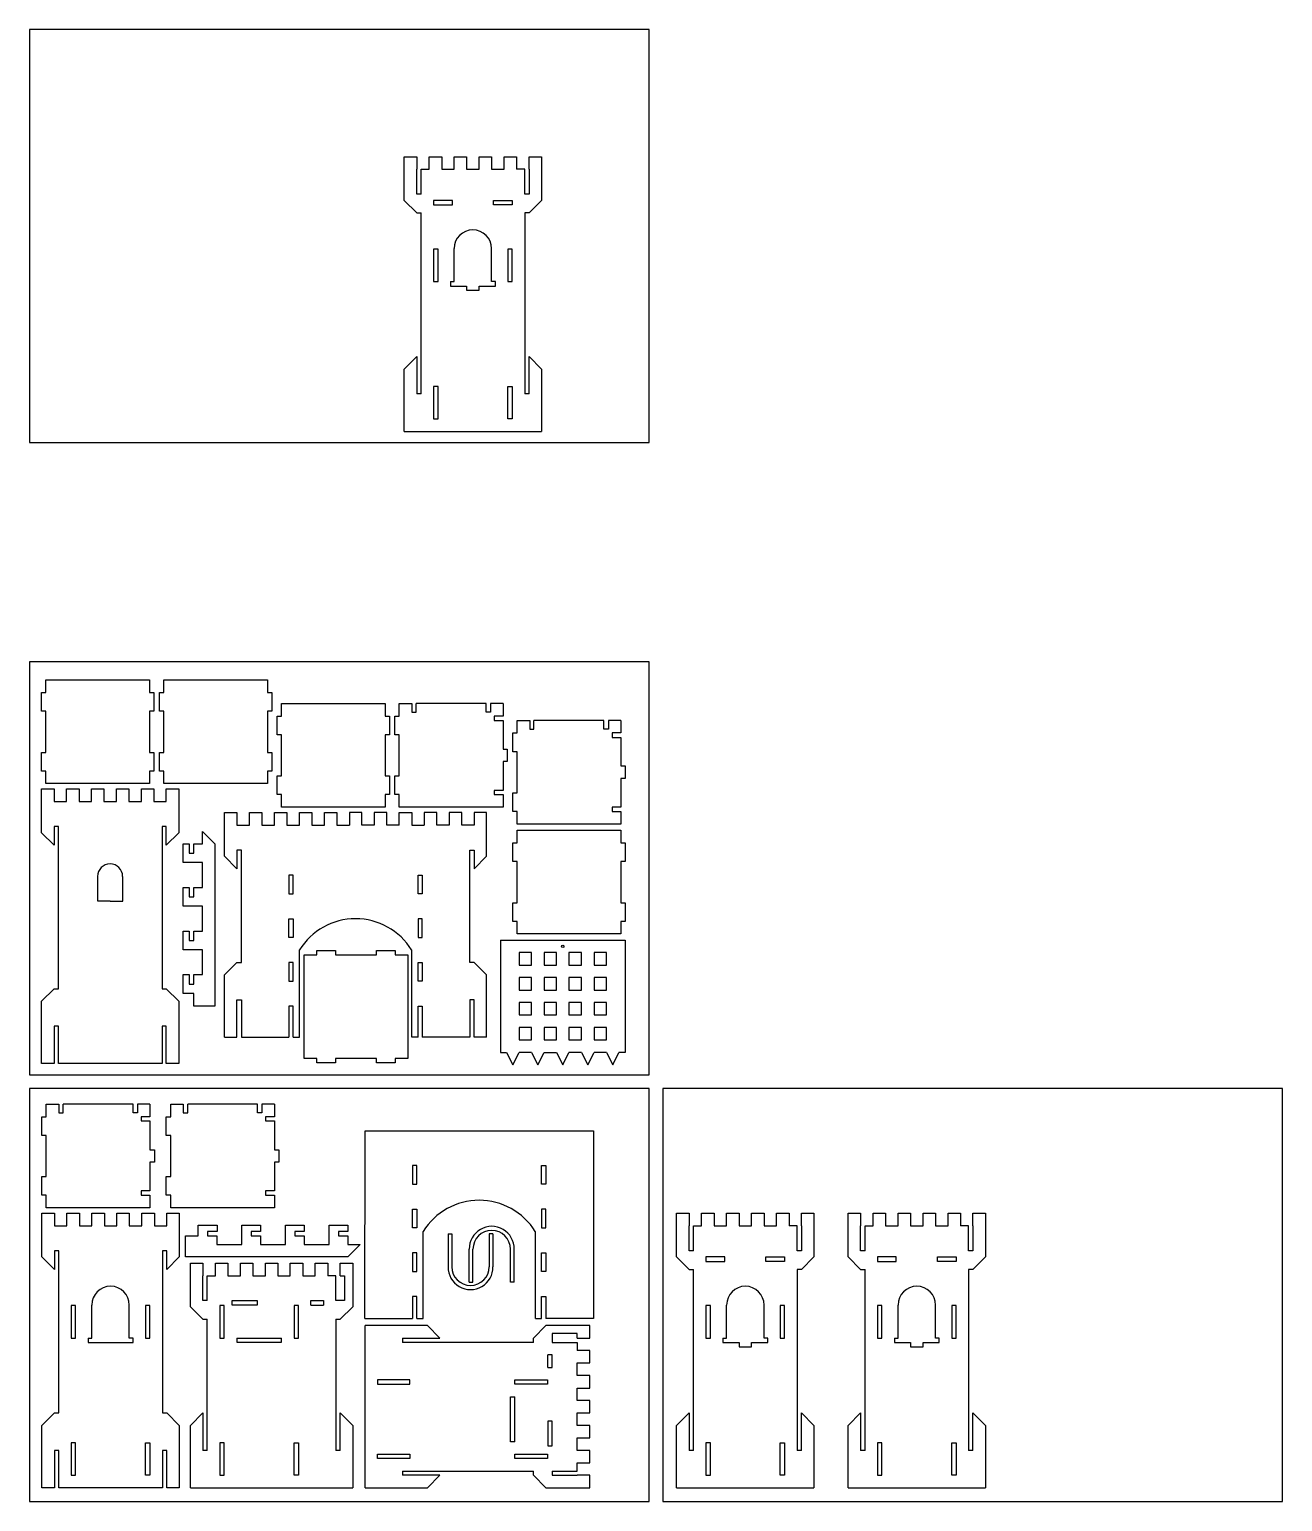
# Model space of a CAD drawing. Header units: millimetres. Extents: x 0 to 1840, y 0 to 1070.
# Drawn here: x 930 to 1840, y 0 to 1070 of the extents above; entities that cross this region are included whole.
import ezdxf

# ---------------------------------------------------------------- set-up
doc = ezdxf.new("R2010")
doc.units = ezdxf.units.MM
doc.layers.get('0').update_dxf_attribs({"color": 1})
doc.layers.add('Marco', color=5, linetype='Continuous')

msp = doc.modelspace()

# ---------------------------------------------------------------- linework, layer by layer
for p, q in [((1202.2, 945.2), (1202.2, 977)), ((1202.2, 977), (1211.3, 977)), ((1211.3, 977), (1211.3, 967.9)), ((1220.3, 967.9), (1220.3, 977)), ((1220.3, 977), (1229.4, 977)), ((1229.4, 977), (1229.4, 967.9)), ((1238.5, 967.9), (1238.5, 977)), ((1238.5, 977), (1247.5, 977)), ((1247.5, 977), (1247.5, 967.9)), ((1256.6, 967.9), (1256.6, 977)), ((1256.6, 977), (1265.6, 977)), ((1265.6, 977), (1265.6, 967.9)), ((1274.7, 967.9), (1274.7, 977)), ((1274.7, 977), (1283.8, 977)), ((1283.8, 977), (1283.8, 967.9)), ((1292.8, 967.9), (1292.8, 977)), ((1292.8, 977), (1301.9, 977)), ((1301.9, 977), (1301.9, 945.2)), ((1211.3, 949.8), (1211.3, 967.9)), ((1214.4, 949.8), (1214.4, 967.9)), ((1214.4, 967.9), (1220.3, 967.9)), ((1229.4, 967.9), (1238.5, 967.9)), ((1247.5, 967.9), (1256.6, 967.9)), ((1265.6, 967.9), (1274.7, 967.9)), ((1289.7, 967.9), (1283.8, 967.9)), ((1289.7, 949.8), (1289.7, 967.9)), ((1292.8, 967.9), (1292.8, 949.8)), ((1202.2, 945.2), (1211.3, 936.2)), ((1214.4, 949.8), (1211.3, 949.8)), ((1223.5, 945.2), (1223.5, 942.1)), ((1237.1, 945.2), (1223.5, 945.2)), ((1223.5, 942.1), (1237.1, 942.1)), ((1237.1, 942.1), (1237.1, 945.2)), ((1267, 942.1), (1267, 945.2)), ((1267, 945.2), (1280.6, 945.2)), ((1280.6, 942.1), (1267, 942.1)), ((1280.6, 945.2), (1280.6, 942.1)), ((1292.8, 949.8), (1289.7, 949.8)), ((1301.9, 945.2), (1292.8, 936.2)), ((1211.3, 936.2), (1214.4, 936.2)), ((1214.4, 804.7), (1214.4, 936.2)), ((1292.8, 936.2), (1289.7, 936.2)), ((1289.7, 936.2), (1289.7, 804.7)), ((1226.7, 909.9), (1223.5, 909.9)), ((1223.5, 909.9), (1223.5, 886.3)), ((1226.7, 886.3), (1226.7, 909.9)), ((1238.5, 886.3), (1238.5, 910.3)), ((1265.6, 886.3), (1265.6, 910.3)), ((1280.6, 909.9), (1277.4, 909.9)), ((1277.4, 909.9), (1277.4, 886.3)), ((1280.6, 886.3), (1280.6, 909.9)), ((1223.5, 886.3), (1226.7, 886.3)), ((1235.7, 886.3), (1235.7, 883.1)), ((1235.7, 886.3), (1238.5, 886.3)), ((1235.7, 883.1), (1247.5, 883.1)), ((1247.5, 883.1), (1247.5, 880)), ((1247.5, 880), (1256.6, 880)), ((1256.6, 883.1), (1268.4, 883.1)), ((1256.6, 880), (1256.6, 883.1)), ((1268.4, 886.3), (1265.6, 886.3)), ((1268.4, 883.1), (1268.4, 886.3)), ((1277.4, 886.3), (1280.6, 886.3)), ((1211.3, 831.9), (1202.2, 822.8)), ((1211.3, 831.9), (1211.3, 804.7)), ((1292.8, 804.7), (1292.8, 831.9)), ((1292.8, 831.9), (1301.9, 822.8)), ((1202.2, 777.5), (1202.2, 822.8)), ((1301.9, 822.8), (1301.9, 777.5)), ((1214.4, 804.7), (1211.3, 804.7)), ((1226.7, 810.2), (1223.5, 810.2)), ((1223.5, 810.2), (1223.5, 804.7)), ((1223.5, 804.7), (1223.5, 786.6)), ((1226.7, 786.6), (1226.7, 810.2)), ((1277.4, 786.6), (1277.4, 810.2)), ((1277.4, 810.2), (1280.6, 810.2)), ((1280.6, 810.2), (1280.6, 804.7)), ((1280.6, 804.7), (1280.6, 786.6)), ((1292.8, 804.7), (1289.7, 804.7)), ((1223.5, 786.6), (1226.7, 786.6)), ((1280.6, 786.6), (1277.4, 786.6)), ((1202.2, 777.5), (1301.9, 777.5)), ((942, 587.8), (942, 596.9)), ((942, 596.9), (1017.2, 596.9)), ((1017.2, 596.9), (1017.2, 587.8)), ((1027.5, 587.8), (1027.5, 596.9)), ((1027.5, 596.9), (1102.8, 596.9)), ((1102.8, 596.9), (1102.8, 587.8)), ((938.8, 574.2), (938.8, 587.8)), ((938.8, 587.8), (942, 587.8)), ((1017.2, 587.8), (1020.4, 587.8)), ((1020.4, 587.8), (1020.4, 574.2)), ((1024.4, 574.2), (1024.4, 587.8)), ((1024.4, 587.8), (1027.5, 587.8)), ((1102.8, 587.8), (1106, 587.8)), ((1106, 587.8), (1106, 574.2)), ((1113, 570.7), (1113, 579.7)), ((1113, 579.7), (1188.3, 579.7)), ((1188.3, 579.7), (1188.3, 570.7)), ((1198.6, 570.7), (1198.6, 579.7)), ((1198.6, 579.7), (1207.7, 579.7)), ((1207.7, 579.7), (1207.7, 573.4)), ((1210.8, 573.4), (1210.8, 579.7)), ((1261.6, 579.7), (1210.8, 579.7)), ((1261.6, 573.4), (1261.6, 579.7)), ((1273.9, 579.7), (1264.8, 579.7)), ((1264.8, 579.7), (1264.8, 573.4)), ((1273.9, 579.7), (1273.9, 570.7)), ((942, 574.2), (938.8, 574.2)), ((942, 544.3), (942, 574.2)), ((1020.4, 574.2), (1017.2, 574.2)), ((1017.2, 574.2), (1017.2, 544.3)), ((1027.5, 574.2), (1024.4, 574.2)), ((1027.5, 544.3), (1027.5, 574.2)), ((1106, 574.2), (1102.8, 574.2)), ((1102.8, 574.2), (1102.8, 544.3)), ((1109.8, 557.1), (1109.8, 570.7)), ((1109.8, 570.7), (1113, 570.7)), ((1188.3, 570.7), (1191.4, 570.7)), ((1191.4, 570.7), (1191.4, 557.1)), ((1195.4, 557.1), (1195.4, 570.7)), ((1195.4, 570.7), (1198.6, 570.7)), ((1207.7, 573.4), (1210.8, 573.4)), ((1264.8, 573.4), (1261.6, 573.4)), ((1273.9, 570.7), (1267.5, 570.7)), ((1267.5, 570.7), (1267.5, 567.5)), ((1267.5, 567.5), (1273.9, 567.5)), ((1273.9, 567.5), (1273.9, 546.7)), ((1284.2, 558.4), (1284.2, 567.5)), ((1284.2, 567.5), (1293.3, 567.5)), ((1293.3, 567.5), (1293.3, 561.1)), ((1296.4, 561.1), (1296.4, 567.5)), ((1347.2, 567.5), (1296.4, 567.5)), ((1347.2, 561.1), (1347.2, 567.5)), ((1359.4, 567.5), (1350.4, 567.5)), ((1350.4, 567.5), (1350.4, 561.1)), ((1359.4, 567.5), (1359.4, 558.4)), ((1113, 557.1), (1109.8, 557.1)), ((1113, 527.2), (1113, 557.1)), ((1191.4, 557.1), (1188.3, 557.1)), ((1188.3, 557.1), (1188.3, 527.2)), ((1198.6, 557.1), (1195.4, 557.1)), ((1198.6, 527.2), (1198.6, 557.1)), ((1281, 544.8), (1281, 558.4)), ((1281, 558.4), (1284.2, 558.4)), ((1293.3, 561.1), (1296.4, 561.1)), ((1350.4, 561.1), (1347.2, 561.1)), ((1359.4, 558.4), (1353.1, 558.4)), ((1353.1, 558.4), (1353.1, 555.2)), ((1273.9, 546.7), (1277, 546.7)), ((1277, 546.7), (1277, 537.6)), ((1353.1, 555.2), (1359.4, 555.2)), ((1359.4, 555.2), (1359.4, 534.4)), ((938.8, 530.7), (938.8, 544.3)), ((938.8, 544.3), (942, 544.3)), ((1017.2, 544.3), (1020.4, 544.3)), ((1020.4, 544.3), (1020.4, 530.7)), ((1024.4, 530.7), (1024.4, 544.3)), ((1024.4, 544.3), (1027.5, 544.3)), ((1102.8, 544.3), (1106, 544.3)), ((1106, 544.3), (1106, 530.7)), ((1277, 537.6), (1273.9, 537.6)), ((1273.9, 537.6), (1273.9, 516.7)), ((1284.2, 544.8), (1281, 544.8)), ((1284.2, 514.9), (1284.2, 544.8)), ((942, 530.7), (938.8, 530.7)), ((942, 521.7), (942, 530.7)), ((1020.4, 530.7), (1017.2, 530.7)), ((1017.2, 530.7), (1017.2, 521.7)), ((1027.5, 530.7), (1024.4, 530.7)), ((1027.5, 521.7), (1027.5, 530.7)), ((1106, 530.7), (1102.8, 530.7)), ((1102.8, 530.7), (1102.8, 521.7)), ((1109.8, 513.6), (1109.8, 527.2)), ((1109.8, 527.2), (1113, 527.2)), ((1188.3, 527.2), (1191.4, 527.2)), ((1191.4, 527.2), (1191.4, 513.6)), ((1195.4, 513.6), (1195.4, 527.2)), ((1195.4, 527.2), (1198.6, 527.2)), ((1359.4, 534.4), (1362.6, 534.4)), ((1362.6, 525.3), (1359.4, 525.3)), ((1359.4, 525.3), (1359.4, 504.5)), ((1362.6, 534.4), (1362.6, 525.3)), ((938.8, 485.9), (938.8, 517.7)), ((938.8, 517.7), (947.9, 517.7)), ((1017.2, 521.7), (942, 521.7)), ((947.9, 517.7), (947.9, 508.6)), ((956.9, 508.6), (956.9, 517.7)), ((956.9, 517.7), (966, 517.7)), ((966, 517.7), (966, 508.6)), ((975, 508.6), (975, 517.7)), ((975, 517.7), (984.1, 517.7)), ((984.1, 517.7), (984.1, 508.6)), ((993.2, 508.6), (993.2, 517.7)), ((993.2, 517.7), (1002.2, 517.7)), ((1002.2, 517.7), (1002.2, 508.6)), ((1011.3, 508.6), (1011.3, 517.7)), ((1011.3, 517.7), (1020.4, 517.7)), ((1020.4, 517.7), (1020.4, 508.6)), ((1102.8, 521.7), (1027.5, 521.7)), ((1029.4, 508.6), (1029.4, 517.7)), ((1029.4, 517.7), (1038.5, 517.7)), ((1038.5, 517.7), (1038.5, 485.9)), ((1113, 513.6), (1109.8, 513.6)), ((1113, 504.5), (1113, 513.6)), ((1191.4, 513.6), (1188.3, 513.6)), ((1188.3, 513.6), (1188.3, 504.5)), ((1198.6, 513.6), (1195.4, 513.6)), ((1198.6, 504.5), (1198.6, 513.6)), ((1273.9, 516.7), (1267.5, 516.7)), ((1267.5, 516.7), (1267.5, 513.6)), ((1267.5, 513.6), (1273.9, 513.6)), ((1273.9, 513.6), (1273.9, 504.5)), ((1281, 501.3), (1281, 514.9)), ((1281, 514.9), (1284.2, 514.9)), ((947.9, 508.6), (956.9, 508.6)), ((966, 508.6), (975, 508.6)), ((984.1, 508.6), (993.2, 508.6)), ((1002.2, 508.6), (1011.3, 508.6)), ((1020.4, 508.6), (1029.4, 508.6)), ((1188.3, 504.5), (1113, 504.5)), ((1273.9, 504.5), (1198.6, 504.5)), ((1359.4, 504.5), (1353.1, 504.5)), ((1353.1, 504.5), (1353.1, 501.3)), ((1071.6, 468.8), (1071.6, 500.5)), ((1071.6, 500.5), (1080.7, 500.5)), ((1080.7, 500.5), (1080.7, 491.4)), ((1089.8, 491.4), (1089.8, 500.5)), ((1089.8, 500.5), (1098.8, 500.5)), ((1098.8, 500.5), (1098.8, 491.4)), ((1107.9, 491.4), (1107.9, 500.5)), ((1107.9, 500.5), (1117, 500.5)), ((1117, 500.5), (1117, 491.4)), ((1126, 491.4), (1126, 500.5)), ((1126, 500.5), (1135.1, 500.5)), ((1135.1, 500.5), (1135.1, 491.4)), ((1144.2, 491.4), (1144.2, 500.5)), ((1144.2, 500.5), (1153.2, 500.5)), ((1153.2, 500.5), (1153.2, 491.4)), ((1171.4, 500.5), (1162.3, 500.5)), ((1162.3, 500.5), (1162.3, 491.4)), ((1171.4, 491.4), (1171.4, 500.5)), ((1189.5, 500.5), (1180.4, 500.5)), ((1180.4, 500.5), (1180.4, 491.4)), ((1189.5, 491.4), (1189.5, 500.5)), ((1198.6, 491.4), (1198.6, 500.5)), ((1198.6, 500.5), (1207.6, 500.5)), ((1207.6, 500.5), (1207.6, 491.4)), ((1225.8, 500.5), (1216.7, 500.5)), ((1216.7, 500.5), (1216.7, 491.4)), ((1225.8, 491.4), (1225.8, 500.5)), ((1243.9, 500.5), (1234.8, 500.5)), ((1234.8, 500.5), (1234.8, 491.4)), ((1243.9, 491.4), (1243.9, 500.5)), ((1262, 500.5), (1253, 500.5)), ((1253, 500.5), (1253, 491.4)), ((1262, 468.8), (1262, 500.5)), ((1284.2, 501.3), (1281, 501.3)), ((1284.2, 492.2), (1284.2, 501.3)), ((1359.4, 492.2), (1284.2, 492.2)), ((1353.1, 501.3), (1359.4, 501.3)), ((1359.4, 501.3), (1359.4, 492.2)), ((938.8, 485.9), (947.9, 476.9)), ((951, 490.5), (947.9, 490.5)), ((947.9, 490.5), (947.9, 476.9)), ((951, 372.6), (951, 490.5)), ((1029.4, 490.5), (1026.3, 490.5)), ((1026.3, 490.5), (1026.3, 372.6)), ((1029.4, 476.9), (1029.4, 490.5)), ((1038.5, 485.9), (1029.4, 476.9)), ((1055.7, 477.8), (1055.7, 486.8)), ((1064.7, 477.8), (1055.7, 486.8)), ((1080.7, 491.4), (1089.8, 491.4)), ((1098.8, 491.4), (1107.9, 491.4)), ((1117, 491.4), (1126, 491.4)), ((1135.1, 491.4), (1144.2, 491.4)), ((1153.2, 491.4), (1162.3, 491.4)), ((1180.4, 491.4), (1171.4, 491.4)), ((1198.6, 491.4), (1189.5, 491.4)), ((1207.6, 491.4), (1216.7, 491.4)), ((1234.8, 491.4), (1225.8, 491.4)), ((1253, 491.4), (1243.9, 491.4)), ((1284.2, 478.6), (1284.2, 487.7)), ((1284.2, 487.7), (1359.4, 487.7)), ((1359.4, 487.7), (1359.4, 478.6)), ((1041.6, 464.2), (1041.6, 477.8)), ((1041.6, 477.8), (1046.1, 477.8)), ((1046.1, 477.8), (1046.1, 471)), ((1046.1, 471), (1049.3, 471)), ((1049.3, 471), (1049.3, 477.8)), ((1049.3, 477.8), (1055.7, 477.8)), ((1064.7, 477.8), (1064.7, 360)), ((1083.9, 473.3), (1080.7, 473.3)), ((1080.7, 473.3), (1080.7, 459.7)), ((1083.9, 391.7), (1083.9, 473.3)), ((1249.8, 391.7), (1249.8, 473.3)), ((1249.8, 473.3), (1253, 473.3)), ((1253, 473.3), (1253, 459.7)), ((1281, 465), (1281, 478.6)), ((1281, 478.6), (1284.2, 478.6)), ((1359.4, 478.6), (1362.6, 478.6)), ((1362.6, 478.6), (1362.6, 465)), ((1055.7, 464.2), (1041.6, 464.2)), ((1055.7, 446.1), (1055.7, 464.2)), ((1080.7, 459.7), (1071.6, 468.8)), ((1253, 459.7), (1262, 468.8)), ((1284.2, 465), (1281, 465)), ((1284.2, 435.1), (1284.2, 465)), ((1362.6, 465), (1359.4, 465)), ((1359.4, 465), (1359.4, 435.1)), ((979.6, 436.1), (979.6, 454.2)), ((997.7, 436.1), (997.7, 454.2)), ((1121.5, 455.2), (1118.3, 455.2)), ((1118.3, 455.2), (1118.3, 441.6)), ((1121.5, 441.6), (1121.5, 455.2)), ((1212.2, 441.6), (1212.2, 455.2)), ((1212.2, 455.2), (1215.3, 455.2)), ((1215.3, 455.2), (1215.3, 441.6)), ((1041.6, 432.6), (1041.6, 446.2)), ((1041.6, 446.2), (1046.1, 446.2)), ((1046.1, 446.2), (1046.1, 439.4)), ((1046.1, 439.4), (1049.3, 439.4)), ((1049.3, 439.4), (1049.3, 446.1)), ((1049.3, 446.1), (1055.7, 446.1)), ((1118.3, 441.6), (1121.5, 441.6)), ((1215.3, 441.6), (1212.2, 441.6)), ((988.6, 436.1), (979.6, 436.1)), ((988.6, 436.1), (997.7, 436.1)), ((1055.7, 432.6), (1041.6, 432.6)), ((1055.7, 414.4), (1055.7, 432.6)), ((1281, 421.5), (1281, 435.1)), ((1281, 435.1), (1284.2, 435.1)), ((1359.4, 435.1), (1362.6, 435.1)), ((1362.6, 435.1), (1362.6, 421.5)), ((1118.3, 409.8), (1118.3, 423.4)), ((1118.3, 423.4), (1121.5, 423.4)), ((1121.5, 423.4), (1121.5, 409.8)), ((1215.3, 423.4), (1212.2, 423.4)), ((1212.2, 423.4), (1212.2, 409.8)), ((1215.3, 409.8), (1215.3, 423.4)), ((1284.2, 421.5), (1281, 421.5)), ((1284.2, 412.4), (1284.2, 421.5)), ((1362.6, 421.5), (1359.4, 421.5)), ((1359.4, 421.5), (1359.4, 412.4)), ((1041.6, 400.9), (1041.6, 414.5)), ((1041.6, 414.5), (1046.1, 414.5)), ((1046.1, 414.5), (1046.1, 407.7)), ((1046.1, 407.7), (1049.3, 407.7)), ((1049.3, 407.7), (1049.3, 414.4)), ((1049.3, 414.4), (1055.7, 414.4)), ((1121.5, 409.8), (1118.3, 409.8)), ((1212.2, 409.8), (1215.3, 409.8)), ((1272, 407.9), (1362.6, 407.9)), ((1272, 407.9), (1272, 326.3)), ((1359.4, 412.4), (1284.2, 412.4)), ((1362.6, 407.9), (1362.6, 326.3)), ((1055.7, 400.9), (1041.6, 400.9)), ((1055.7, 382.8), (1055.7, 400.9)), ((1126, 337.3), (1126, 400.8)), ((1129.5, 321.9), (1129.5, 397.2)), ((1129.5, 397.2), (1138.6, 397.2)), ((1138.6, 397.2), (1138.6, 400.3)), ((1138.6, 400.3), (1152.2, 400.3)), ((1152.2, 400.3), (1152.2, 397.2)), ((1152.2, 397.2), (1182.1, 397.2)), ((1182.1, 397.2), (1182.1, 400.3)), ((1182.1, 400.3), (1195.7, 400.3)), ((1195.7, 400.3), (1195.7, 397.2)), ((1195.7, 397.2), (1204.8, 397.2)), ((1204.8, 397.2), (1204.8, 321.9)), ((1207.6, 337.3), (1207.6, 400.8)), ((1294.6, 398.8), (1285.6, 398.8)), ((1285.6, 398.8), (1285.6, 389.8)), ((1294.6, 389.8), (1294.6, 398.8)), ((1312.8, 398.8), (1303.7, 398.8)), ((1303.7, 398.8), (1303.7, 389.8)), ((1312.8, 389.8), (1312.8, 398.8)), ((1330.9, 398.8), (1321.8, 398.8)), ((1321.8, 398.8), (1321.8, 389.8)), ((1330.9, 389.8), (1330.9, 398.8)), ((1349, 398.8), (1340, 398.8)), ((1340, 398.8), (1340, 389.8)), ((1349, 389.8), (1349, 398.8)), ((1071.6, 382.6), (1080.7, 391.7)), ((1080.7, 391.7), (1083.9, 391.7)), ((1121.5, 391.7), (1118.3, 391.7)), ((1118.3, 391.7), (1118.3, 378.1)), ((1121.5, 378.1), (1121.5, 391.7)), ((1212.2, 378.1), (1212.2, 391.7)), ((1212.2, 391.7), (1215.3, 391.7)), ((1215.3, 391.7), (1215.3, 378.1)), ((1253, 391.7), (1249.8, 391.7)), ((1262, 382.6), (1253, 391.7)), ((1285.6, 389.8), (1294.6, 389.8)), ((1303.7, 389.8), (1312.8, 389.8)), ((1321.8, 389.8), (1330.9, 389.8)), ((1340, 389.8), (1349, 389.8)), ((1041.6, 369.2), (1041.6, 382.8)), ((1041.6, 382.8), (1046.1, 382.8)), ((1046.1, 382.8), (1046.1, 376)), ((1046.1, 376), (1049.3, 376)), ((1049.3, 376), (1049.3, 382.8)), ((1049.3, 382.8), (1055.7, 382.8)), ((1071.6, 337.3), (1071.6, 382.6)), ((1118.3, 378.1), (1121.5, 378.1)), ((1215.3, 378.1), (1212.2, 378.1)), ((1262, 337.3), (1262, 382.6)), ((1294.6, 380.7), (1285.6, 380.7)), ((1285.6, 380.7), (1285.6, 371.6)), ((1294.6, 371.6), (1294.6, 380.7)), ((1312.8, 380.7), (1303.7, 380.7)), ((1303.7, 380.7), (1303.7, 371.6)), ((1312.8, 371.6), (1312.8, 380.7)), ((1330.9, 380.7), (1321.8, 380.7)), ((1321.8, 380.7), (1321.8, 371.6)), ((1330.9, 371.6), (1330.9, 380.7)), ((1349, 380.7), (1340, 380.7)), ((1340, 380.7), (1340, 371.6)), ((1349, 371.6), (1349, 380.7)), ((947.9, 372.6), (938.8, 363.5)), ((947.9, 372.6), (951, 372.6)), ((1026.3, 372.6), (1029.4, 372.6)), ((1029.4, 372.6), (1038.5, 363.5)), ((1049.3, 369.2), (1041.6, 369.2)), ((1049.3, 360), (1049.3, 369.2)), ((1080.7, 337.3), (1080.7, 364.5)), ((1080.7, 364.5), (1083.9, 364.5)), ((1083.9, 364.5), (1083.9, 337.3)), ((1253, 364.5), (1249.8, 364.5)), ((1249.8, 364.5), (1249.8, 337.3)), ((1253, 337.3), (1253, 364.5)), ((1285.6, 371.6), (1294.6, 371.6)), ((1303.7, 371.6), (1312.8, 371.6)), ((1321.8, 371.6), (1330.9, 371.6)), ((1340, 371.6), (1349, 371.6)), ((938.8, 318.2), (938.8, 363.5)), ((1038.5, 363.5), (1038.5, 318.2)), ((1064.7, 360), (1049.3, 360)), ((1121.5, 360), (1118.3, 360)), ((1118.3, 360), (1118.3, 337.3)), ((1121.5, 337.3), (1121.5, 360)), ((1212.2, 337.3), (1212.2, 360)), ((1212.2, 360), (1215.3, 360)), ((1215.3, 360), (1215.3, 337.3)), ((1294.6, 362.6), (1285.6, 362.6)), ((1285.6, 362.6), (1285.6, 353.5)), ((1285.6, 353.5), (1294.6, 353.5)), ((1294.6, 353.5), (1294.6, 362.6)), ((1312.8, 362.6), (1303.7, 362.6)), ((1303.7, 362.6), (1303.7, 353.5)), ((1303.7, 353.5), (1312.8, 353.5)), ((1312.8, 353.5), (1312.8, 362.6)), ((1330.9, 362.6), (1321.8, 362.6)), ((1321.8, 362.6), (1321.8, 353.5)), ((1321.8, 353.5), (1330.9, 353.5)), ((1330.9, 353.5), (1330.9, 362.6)), ((1349, 362.6), (1340, 362.6)), ((1340, 362.6), (1340, 353.5)), ((1340, 353.5), (1349, 353.5)), ((1349, 353.5), (1349, 362.6)), ((951, 345.4), (947.9, 345.4)), ((947.9, 345.4), (947.9, 318.2)), ((951, 318.2), (951, 345.4)), ((1029.4, 345.4), (1026.3, 345.4)), ((1026.3, 345.4), (1026.3, 318.2)), ((1029.4, 318.2), (1029.4, 345.4)), ((1294.6, 344.4), (1285.6, 344.4)), ((1285.6, 344.4), (1285.6, 335.4)), ((1294.6, 335.4), (1294.6, 344.4)), ((1312.8, 344.4), (1303.7, 344.4)), ((1303.7, 344.4), (1303.7, 335.4)), ((1312.8, 335.4), (1312.8, 344.4)), ((1330.9, 344.4), (1321.8, 344.4)), ((1321.8, 344.4), (1321.8, 335.4)), ((1330.9, 335.4), (1330.9, 344.4)), ((1349, 344.4), (1340, 344.4)), ((1340, 344.4), (1340, 335.4)), ((1349, 335.4), (1349, 344.4)), ((1071.6, 337.3), (1080.7, 337.3)), ((1083.9, 337.3), (1118.3, 337.3)), ((1121.5, 337.3), (1126, 337.3)), ((1212.2, 337.3), (1207.6, 337.3)), ((1249.8, 337.3), (1215.3, 337.3)), ((1262, 337.3), (1253, 337.3)), ((1285.6, 335.4), (1294.6, 335.4)), ((1303.7, 335.4), (1312.8, 335.4)), ((1321.8, 335.4), (1330.9, 335.4)), ((1340, 335.4), (1349, 335.4)), ((1138.6, 321.9), (1129.5, 321.9)), ((1138.6, 318.7), (1138.6, 321.9)), ((1182.1, 321.9), (1152.2, 321.9)), ((1152.2, 321.9), (1152.2, 318.7)), ((1182.1, 318.7), (1182.1, 321.9)), ((1204.8, 321.9), (1195.7, 321.9)), ((1195.7, 321.9), (1195.7, 318.7)), ((1272, 326.3), (1276.5, 326.3)), ((1276.5, 326.3), (1281, 317.3)), ((1281, 317.3), (1285.6, 326.3)), ((1294.6, 326.3), (1285.6, 326.3)), ((1294.6, 326.3), (1299.2, 317.3)), ((1299.2, 317.3), (1303.7, 326.3)), ((1303.7, 326.3), (1312.8, 326.3)), ((1312.8, 326.3), (1317.3, 317.3)), ((1317.3, 317.3), (1321.8, 326.3)), ((1330.9, 326.3), (1321.8, 326.3)), ((1330.9, 326.3), (1335.4, 317.3)), ((1335.4, 317.3), (1340, 326.3)), ((1349, 326.3), (1340, 326.3)), ((1349, 326.3), (1353.6, 317.3)), ((1353.6, 317.3), (1358.1, 326.3)), ((1362.6, 326.3), (1358.1, 326.3)), ((947.9, 318.2), (938.8, 318.2)), ((1026.3, 318.2), (951, 318.2)), ((1038.5, 318.2), (1029.4, 318.2)), ((1152.2, 318.7), (1138.6, 318.7)), ((1195.7, 318.7), (1182.1, 318.7)), ((939.1, 266), (939.1, 279.6)), ((939.1, 279.6), (942.2, 279.6)), ((942.2, 279.6), (942.2, 288.7)), ((942.2, 288.7), (951.3, 288.7)), ((951.3, 288.7), (951.3, 282.3)), ((951.3, 282.3), (954.5, 282.3)), ((954.5, 282.3), (954.5, 288.7)), ((1005.3, 288.7), (954.5, 288.7)), ((1005.3, 282.3), (1005.3, 288.7)), ((1008.4, 282.3), (1005.3, 282.3)), ((1017.5, 288.7), (1008.4, 288.7)), ((1008.4, 288.7), (1008.4, 282.3)), ((1017.5, 279.6), (1011.1, 279.6)), ((1011.1, 279.6), (1011.1, 276.5)), ((1017.5, 288.7), (1017.5, 279.6)), ((1029.4, 266), (1029.4, 279.6)), ((1029.4, 279.6), (1032.6, 279.6)), ((1032.6, 279.6), (1032.6, 288.7)), ((1032.6, 288.7), (1041.7, 288.7)), ((1041.7, 288.7), (1041.7, 282.3)), ((1041.7, 282.3), (1044.9, 282.3)), ((1044.9, 282.3), (1044.9, 288.7)), ((1095.6, 288.7), (1044.9, 288.7)), ((1095.6, 282.3), (1095.6, 288.7)), ((1098.8, 282.3), (1095.6, 282.3)), ((1107.9, 288.7), (1098.8, 288.7)), ((1098.8, 288.7), (1098.8, 282.3)), ((1107.9, 279.6), (1101.5, 279.6)), ((1101.5, 279.6), (1101.5, 276.5)), ((1107.9, 288.7), (1107.9, 279.6)), ((1011.1, 276.5), (1017.5, 276.5)), ((1017.5, 276.5), (1017.5, 255.6)), ((1101.5, 276.5), (1107.9, 276.5)), ((1107.9, 276.5), (1107.9, 255.6)), ((1173.6, 132.9), (1173.7, 269.4)), ((1173.7, 269.4), (1339.5, 269.4)), ((1339.5, 269.4), (1339.5, 132.9)), ((942.2, 266), (939.1, 266)), ((942.2, 236.1), (942.2, 266)), ((1032.6, 266), (1029.4, 266)), ((1032.6, 236.1), (1032.6, 266)), ((1017.5, 255.6), (1020.7, 255.6)), ((1020.7, 246.5), (1017.5, 246.5)), ((1017.5, 246.5), (1017.5, 225.7)), ((1020.7, 255.6), (1020.7, 246.5)), ((1107.9, 255.6), (1111, 255.6)), ((1111, 246.5), (1107.9, 246.5)), ((1107.9, 246.5), (1107.9, 225.7)), ((1111, 255.6), (1111, 246.5)), ((939.1, 222.5), (939.1, 236.1)), ((939.1, 236.1), (942.2, 236.1)), ((1029.4, 222.5), (1029.4, 236.1)), ((1029.4, 236.1), (1032.6, 236.1)), ((1211.3, 244.2), (1208.1, 244.2)), ((1208.1, 244.2), (1208.1, 230.6)), ((1211.3, 230.6), (1211.3, 244.2)), ((1301.9, 230.6), (1301.9, 244.2)), ((1301.9, 244.2), (1305.1, 244.2)), ((1305.1, 244.2), (1305.1, 230.6)), ((1017.5, 225.7), (1011.1, 225.7)), ((1011.1, 225.7), (1011.1, 222.5)), ((1107.9, 225.7), (1101.5, 225.7)), ((1101.5, 225.7), (1101.5, 222.5)), ((1208.1, 230.6), (1211.3, 230.6)), ((1305.1, 230.6), (1301.9, 230.6)), ((942.2, 222.5), (939.1, 222.5)), ((942.2, 213.4), (942.2, 222.5)), ((1011.1, 222.5), (1017.5, 222.5)), ((1017.5, 222.5), (1017.5, 213.4)), ((1032.6, 222.5), (1029.4, 222.5)), ((1032.6, 213.4), (1032.6, 222.5)), ((1101.5, 222.5), (1107.9, 222.5)), ((1107.9, 222.5), (1107.9, 213.4)), ((939.1, 177.7), (939.1, 209.4)), ((939.1, 209.4), (948.1, 209.4)), ((1017.5, 213.4), (942.2, 213.4)), ((948.1, 209.4), (948.1, 200.4)), ((957.2, 200.4), (957.2, 209.4)), ((957.2, 209.4), (966.3, 209.4)), ((966.3, 209.4), (966.3, 200.4)), ((975.3, 200.4), (975.3, 209.4)), ((975.3, 209.4), (984.4, 209.4)), ((984.4, 209.4), (984.4, 200.4)), ((993.5, 200.4), (993.5, 209.4)), ((993.5, 209.4), (1002.5, 209.4)), ((1002.5, 209.4), (1002.5, 200.4)), ((1011.6, 200.4), (1011.6, 209.4)), ((1011.6, 209.4), (1020.7, 209.4)), ((1020.7, 209.4), (1020.7, 200.4)), ((1029.7, 200.4), (1029.7, 209.4)), ((1029.7, 209.4), (1038.8, 209.4)), ((1107.9, 213.4), (1032.6, 213.4)), ((1038.8, 209.4), (1038.8, 177.7)), ((1208.1, 198.8), (1208.1, 212.4)), ((1208.1, 212.4), (1211.3, 212.4)), ((1211.3, 212.4), (1211.3, 198.8)), ((1305.1, 212.4), (1301.9, 212.4)), ((1301.9, 212.4), (1301.9, 198.8)), ((1305.1, 198.8), (1305.1, 212.4)), ((1400, 177.7), (1400, 209.4)), ((1400, 209.4), (1409.1, 209.4)), ((1409.1, 209.4), (1409.1, 200.4)), ((1418.1, 200.4), (1418.1, 209.4)), ((1418.1, 209.4), (1427.2, 209.4)), ((1427.2, 209.4), (1427.2, 200.4)), ((1436.3, 200.4), (1436.3, 209.4)), ((1436.3, 209.4), (1445.3, 209.4)), ((1445.3, 209.4), (1445.3, 200.4)), ((1454.4, 200.4), (1454.4, 209.4)), ((1454.4, 209.4), (1463.5, 209.4)), ((1463.5, 209.4), (1463.5, 200.4)), ((1472.5, 200.4), (1472.5, 209.4)), ((1472.5, 209.4), (1481.6, 209.4)), ((1481.6, 209.4), (1481.6, 200.4)), ((1490.7, 200.4), (1490.7, 209.4)), ((1490.7, 209.4), (1499.7, 209.4)), ((1499.7, 209.4), (1499.7, 177.7)), ((1524.5, 177.7), (1524.5, 209.4)), ((1524.5, 209.4), (1533.6, 209.4)), ((1533.6, 209.4), (1533.6, 200.4)), ((1542.7, 200.4), (1542.7, 209.4)), ((1542.7, 209.4), (1551.7, 209.4)), ((1551.7, 209.4), (1551.7, 200.4)), ((1560.8, 200.4), (1560.8, 209.4)), ((1560.8, 209.4), (1569.9, 209.4)), ((1569.9, 209.4), (1569.9, 200.4)), ((1578.9, 200.4), (1578.9, 209.4)), ((1578.9, 209.4), (1588, 209.4)), ((1588, 209.4), (1588, 200.4)), ((1597.1, 200.4), (1597.1, 209.4)), ((1597.1, 209.4), (1606.1, 209.4)), ((1606.1, 209.4), (1606.1, 200.4)), ((1615.2, 200.4), (1615.2, 209.4)), ((1615.2, 209.4), (1624.3, 209.4)), ((1624.3, 209.4), (1624.3, 177.7)), ((948.1, 200.4), (957.2, 200.4)), ((966.3, 200.4), (975.3, 200.4)), ((984.4, 200.4), (993.5, 200.4)), ((1002.5, 200.4), (1011.6, 200.4)), ((1020.7, 200.4), (1029.7, 200.4)), ((1043.3, 177.7), (1043.3, 193.1)), ((1043.3, 193.1), (1052.6, 193.1)), ((1052.6, 193.1), (1052.6, 200.8)), ((1052.6, 200.8), (1066.2, 200.8)), ((1066.2, 196.3), (1059.4, 196.3)), ((1059.4, 196.3), (1059.4, 193.1)), ((1059.4, 193.1), (1066.1, 193.1)), ((1066.1, 193.1), (1066.1, 186.8)), ((1066.2, 200.8), (1066.2, 196.3)), ((1084.2, 186.8), (1084.2, 200.8)), ((1084.2, 200.8), (1097.8, 200.8)), ((1097.8, 196.3), (1091, 196.3)), ((1091, 196.3), (1091, 193.1)), ((1091, 193.1), (1097.8, 193.1)), ((1097.8, 200.8), (1097.8, 196.3)), ((1097.8, 193.1), (1097.8, 186.8)), ((1115.9, 186.8), (1115.9, 200.8)), ((1115.9, 200.8), (1129.5, 200.8)), ((1129.5, 196.3), (1122.7, 196.3)), ((1122.7, 196.3), (1122.7, 193.1)), ((1122.7, 193.1), (1129.4, 193.1)), ((1129.4, 193.1), (1129.4, 186.8)), ((1129.5, 200.8), (1129.5, 196.3)), ((1147.6, 186.8), (1147.6, 200.8)), ((1147.6, 200.8), (1161.2, 200.8)), ((1161.2, 196.3), (1154.4, 196.3)), ((1154.4, 196.3), (1154.4, 193.1)), ((1154.4, 193.1), (1161.1, 193.1)), ((1161.1, 193.1), (1161.1, 186.8)), ((1161.2, 200.8), (1161.2, 196.3)), ((1211.3, 198.8), (1208.1, 198.8)), ((1215.8, 132.9), (1215.8, 196.3)), ((1234, 194.6), (1234, 170.6)), ((1234, 194.6), (1236.7, 194.6)), ((1236.7, 194.6), (1236.7, 170.6)), ((1266.6, 194.6), (1263.9, 194.6)), ((1263.9, 194.6), (1263.9, 170.6)), ((1266.6, 194.6), (1266.6, 170.6)), ((1297.4, 132.9), (1297.4, 196.3)), ((1301.9, 198.8), (1305.1, 198.8)), ((1409.1, 182.2), (1409.1, 200.4)), ((1412.2, 182.2), (1412.2, 200.4)), ((1412.2, 200.4), (1418.1, 200.4)), ((1427.2, 200.4), (1436.3, 200.4)), ((1445.3, 200.4), (1454.4, 200.4)), ((1463.5, 200.4), (1472.5, 200.4)), ((1487.5, 200.4), (1481.6, 200.4)), ((1487.5, 182.2), (1487.5, 200.4)), ((1490.7, 200.4), (1490.7, 182.2)), ((1533.6, 182.2), (1533.6, 200.4)), ((1536.8, 182.2), (1536.8, 200.4)), ((1536.8, 200.4), (1542.7, 200.4)), ((1551.7, 200.4), (1560.8, 200.4)), ((1569.9, 200.4), (1578.9, 200.4)), ((1588, 200.4), (1597.1, 200.4)), ((1612, 200.4), (1606.1, 200.4)), ((1612, 182.2), (1612, 200.4)), ((1615.2, 200.4), (1615.2, 182.2)), ((951.3, 182.2), (948.1, 182.2)), ((948.1, 182.2), (948.1, 168.6)), ((951.3, 64.4), (951.3, 182.2)), ((1029.7, 182.2), (1026.6, 182.2)), ((1026.6, 182.2), (1026.6, 64.4)), ((1029.7, 168.6), (1029.7, 182.2)), ((1066.1, 186.8), (1084.2, 186.8)), ((1097.8, 186.8), (1115.9, 186.8)), ((1129.4, 186.8), (1147.6, 186.8)), ((1161.1, 186.8), (1170.2, 186.8)), ((1161.1, 177.7), (1170.2, 186.8)), ((1249.3, 159.3), (1249.3, 183.4)), ((1252.1, 159.3), (1252.1, 183.4)), ((1279.3, 159.3), (1279.3, 183.4)), ((1282, 159.3), (1282, 183.4)), ((1412.2, 182.2), (1409.1, 182.2)), ((1490.7, 182.2), (1487.5, 182.2)), ((1536.8, 182.2), (1533.6, 182.2)), ((1615.2, 182.2), (1612, 182.2)), ((939.1, 177.7), (948.1, 168.6)), ((1038.8, 177.7), (1029.7, 168.6)), ((1161.1, 177.7), (1043.3, 177.7)), ((1046.9, 141.5), (1046.9, 173.2)), ((1046.9, 173.2), (1056, 173.2)), ((1056, 173.2), (1056, 164.1)), ((1065, 164.1), (1065, 173.2)), ((1065, 173.2), (1074.1, 173.2)), ((1074.1, 173.2), (1074.1, 164.1)), ((1083.2, 164.1), (1083.2, 173.2)), ((1083.2, 173.2), (1092.2, 173.2)), ((1092.2, 173.2), (1092.2, 164.1)), ((1101.3, 164.1), (1101.3, 173.2)), ((1101.3, 173.2), (1110.4, 173.2)), ((1110.4, 173.2), (1110.4, 164.1)), ((1119.4, 164.1), (1119.4, 173.2)), ((1119.4, 173.2), (1128.5, 173.2)), ((1128.5, 173.2), (1128.5, 164.1)), ((1137.6, 164.1), (1137.6, 173.2)), ((1137.6, 173.2), (1146.6, 173.2)), ((1146.6, 173.2), (1146.6, 164.1)), ((1155.7, 164.1), (1155.7, 173.2)), ((1155.7, 173.2), (1164.8, 173.2)), ((1164.8, 173.2), (1164.8, 141.5)), ((1211.3, 180.7), (1208.1, 180.7)), ((1208.1, 180.7), (1208.1, 167.1)), ((1211.3, 167.1), (1211.3, 180.7)), ((1301.9, 167.1), (1301.9, 180.7)), ((1301.9, 180.7), (1305.1, 180.7)), ((1305.1, 180.7), (1305.1, 167.1)), ((1400, 177.7), (1409.1, 168.6)), ((1421.3, 177.7), (1421.3, 174.5)), ((1434.9, 177.7), (1421.3, 177.7)), ((1421.3, 174.5), (1434.9, 174.5)), ((1434.9, 174.5), (1434.9, 177.7)), ((1464.8, 174.5), (1464.8, 177.7)), ((1464.8, 177.7), (1478.4, 177.7)), ((1478.4, 174.5), (1464.8, 174.5)), ((1478.4, 177.7), (1478.4, 174.5)), ((1499.7, 177.7), (1490.7, 168.6)), ((1524.5, 177.7), (1533.6, 168.6)), ((1545.8, 177.7), (1545.8, 174.5)), ((1559.4, 177.7), (1545.8, 177.7)), ((1545.8, 174.5), (1559.4, 174.5)), ((1559.4, 174.5), (1559.4, 177.7)), ((1589.4, 174.5), (1589.4, 177.7)), ((1589.4, 177.7), (1603, 177.7)), ((1603, 174.5), (1589.4, 174.5)), ((1603, 177.7), (1603, 174.5)), ((1624.3, 177.7), (1615.2, 168.6)), ((1056, 146), (1056, 164.1)), ((1059.1, 146), (1059.1, 164.1)), ((1059.1, 164.1), (1065, 164.1)), ((1074.1, 164.1), (1083.2, 164.1)), ((1092.2, 164.1), (1101.3, 164.1)), ((1110.4, 164.1), (1119.4, 164.1)), ((1128.5, 164.1), (1137.6, 164.1)), ((1152.5, 164.1), (1146.6, 164.1)), ((1152.5, 146), (1152.5, 164.1)), ((1155.7, 164.1), (1158.9, 164.1)), ((1158.9, 164.1), (1158.9, 146)), ((1208.1, 167.1), (1211.3, 167.1)), ((1305.1, 167.1), (1301.9, 167.1)), ((1409.1, 168.6), (1412.2, 168.6)), ((1412.2, 37.2), (1412.2, 168.6)), ((1490.7, 168.6), (1487.5, 168.6)), ((1487.5, 168.6), (1487.5, 37.2)), ((1533.6, 168.6), (1536.8, 168.6)), ((1536.8, 37.2), (1536.8, 168.6)), ((1615.2, 168.6), (1612, 168.6)), ((1612, 168.6), (1612, 37.2)), ((1249.3, 159.3), (1252.1, 159.3)), ((1282, 159.3), (1279.3, 159.3)), ((963.5, 142.4), (960.4, 142.4)), ((960.4, 142.4), (960.4, 118.8)), ((963.5, 118.8), (963.5, 142.4)), ((975.3, 118.8), (975.3, 142.8)), ((1002.5, 118.8), (1002.5, 142.8)), ((1017.5, 142.4), (1014.3, 142.4)), ((1014.3, 142.4), (1014.3, 118.8)), ((1017.5, 118.8), (1017.5, 142.4)), ((1046.9, 141.5), (1056, 132.4)), ((1059.1, 146), (1056, 146)), ((1071.4, 142.4), (1068.2, 142.4)), ((1068.2, 142.4), (1068.2, 118.8)), ((1071.4, 118.8), (1071.4, 142.4)), ((1077.3, 146), (1095.4, 146)), ((1077.3, 142.8), (1077.3, 146)), ((1095.4, 142.8), (1077.3, 142.8)), ((1095.4, 146), (1095.4, 142.8)), ((1125.3, 142.4), (1122.2, 142.4)), ((1122.2, 142.4), (1122.2, 118.8)), ((1125.3, 118.8), (1125.3, 142.4)), ((1134.4, 142.8), (1134.4, 146)), ((1134.4, 146), (1143.5, 146)), ((1134.4, 142.8), (1143.5, 142.8)), ((1143.5, 146), (1143.5, 142.8)), ((1155.7, 146), (1152.5, 146)), ((1158.9, 146), (1155.7, 146)), ((1164.8, 141.5), (1155.7, 132.4)), ((1211.3, 149), (1208.1, 149)), ((1208.1, 149), (1208.1, 132.9)), ((1211.3, 132.9), (1211.3, 149)), ((1301.9, 132.9), (1301.9, 149)), ((1301.9, 149), (1305.1, 149)), ((1305.1, 149), (1305.1, 132.9)), ((1424.5, 142.4), (1421.3, 142.4)), ((1421.3, 142.4), (1421.3, 118.8)), ((1424.5, 118.8), (1424.5, 142.4)), ((1436.3, 118.8), (1436.3, 142.8)), ((1463.5, 118.8), (1463.5, 142.8)), ((1478.4, 142.4), (1475.2, 142.4)), ((1475.2, 142.4), (1475.2, 118.8)), ((1478.4, 118.8), (1478.4, 142.4)), ((1549, 142.4), (1545.8, 142.4)), ((1545.8, 142.4), (1545.8, 118.8)), ((1549, 118.8), (1549, 142.4)), ((1560.8, 118.8), (1560.8, 142.8)), ((1588, 118.8), (1588, 142.8)), ((1603, 142.4), (1599.8, 142.4)), ((1599.8, 142.4), (1599.8, 118.8)), ((1603, 118.8), (1603, 142.4)), ((1056, 132.4), (1059.1, 132.4)), ((1059.1, 37.2), (1059.1, 132.4)), ((1152.5, 132.4), (1152.5, 37.2)), ((1152.5, 132.4), (1155.7, 132.4)), ((1173.6, 132.9), (1208.1, 132.9)), ((1211.3, 132.9), (1215.8, 132.9)), ((1297.4, 132.9), (1301.9, 132.9)), ((1339.5, 132.9), (1305.1, 132.9)), ((960.4, 118.8), (963.5, 118.8)), ((972.6, 118.8), (972.6, 115.6)), ((972.6, 118.8), (975.3, 118.8)), ((1005.2, 118.8), (1002.5, 118.8)), ((1005.2, 115.6), (1005.2, 118.8)), ((1014.3, 118.8), (1017.5, 118.8)), ((1068.2, 118.8), (1071.4, 118.8)), ((1080.5, 118.8), (1080.5, 115.7)), ((1080.5, 118.8), (1113.1, 118.8)), ((1113.1, 115.7), (1113.1, 118.8)), ((1122.2, 118.8), (1125.3, 118.8)), ((1219, 127.9), (1173.7, 127.9)), ((1173.7, 10), (1173.7, 127.9)), ((1200.9, 118.8), (1228.1, 118.8)), ((1200.9, 118.8), (1200.9, 115.6)), ((1228.1, 118.8), (1219, 127.9)), ((1305.1, 127.9), (1296.1, 118.8)), ((1296.1, 115.6), (1296.1, 118.8)), ((1336.9, 127.9), (1305.1, 127.9)), ((1327.8, 122), (1309.7, 122)), ((1309.7, 122), (1309.7, 118.8)), ((1309.7, 118.8), (1309.7, 115.6)), ((1327.8, 118.8), (1327.8, 122)), ((1327.8, 118.8), (1336.9, 118.8)), ((1336.9, 118.8), (1336.9, 127.9)), ((1421.3, 118.8), (1424.5, 118.8)), ((1433.5, 118.8), (1433.5, 115.6)), ((1433.5, 118.8), (1436.3, 118.8)), ((1466.2, 118.8), (1463.5, 118.8)), ((1466.2, 115.6), (1466.2, 118.8)), ((1475.2, 118.8), (1478.4, 118.8)), ((1545.8, 118.8), (1549, 118.8)), ((1558.1, 118.8), (1558.1, 115.6)), ((1558.1, 118.8), (1560.8, 118.8)), ((1590.7, 118.8), (1588, 118.8)), ((1590.7, 115.6), (1590.7, 118.8)), ((1599.8, 118.8), (1603, 118.8)), ((972.6, 115.6), (1005.2, 115.6)), ((1080.5, 115.7), (1113.1, 115.7)), ((1296.1, 115.6), (1200.9, 115.6)), ((1309.7, 115.6), (1327.8, 115.6)), ((1327.8, 115.6), (1327.8, 109.7)), ((1336.9, 109.7), (1327.8, 109.7)), ((1336.9, 100.7), (1336.9, 109.7)), ((1433.5, 115.6), (1445.3, 115.6)), ((1445.3, 115.6), (1445.3, 112.4)), ((1445.3, 112.4), (1454.4, 112.4)), ((1454.4, 115.6), (1466.2, 115.6)), ((1454.4, 112.4), (1454.4, 115.6)), ((1558.1, 115.6), (1569.9, 115.6)), ((1569.9, 115.6), (1569.9, 112.4)), ((1569.9, 112.4), (1578.9, 112.4)), ((1578.9, 115.6), (1590.7, 115.6)), ((1578.9, 112.4), (1578.9, 115.6)), ((1309.7, 106.5), (1306.5, 106.5)), ((1306.5, 97.5), (1306.5, 106.5)), ((1306.5, 97.5), (1309.7, 97.5)), ((1309.7, 97.5), (1309.7, 106.5)), ((1327.8, 91.6), (1327.8, 100.7)), ((1327.8, 100.7), (1336.9, 100.7)), ((1200.9, 88.4), (1182.7, 88.4)), ((1182.7, 88.4), (1182.7, 85.2)), ((1206.3, 88.4), (1200.9, 88.4)), ((1206.3, 85.2), (1206.3, 88.4)), ((1282.5, 85.2), (1282.5, 88.4)), ((1282.5, 88.4), (1306.1, 88.4)), ((1306.1, 88.4), (1306.1, 85.2)), ((1336.9, 91.6), (1327.8, 91.6)), ((1336.9, 82.5), (1336.9, 91.6)), ((1182.7, 85.2), (1206.3, 85.2)), ((1279.3, 76.2), (1282.5, 76.2)), ((1279.3, 43.5), (1279.3, 76.2)), ((1306.1, 85.2), (1282.5, 85.2)), ((1282.5, 43.5), (1282.5, 76.2)), ((1327.8, 73.5), (1327.8, 82.5)), ((1327.8, 82.5), (1336.9, 82.5)), ((948.1, 64.4), (939.1, 55.3)), ((948.1, 64.4), (951.3, 64.4)), ((1026.6, 64.4), (1029.7, 64.4)), ((1029.7, 64.4), (1038.8, 55.3)), ((1056, 64.4), (1046.9, 55.3)), ((1056, 64.4), (1056, 37.2)), ((1155.7, 37.2), (1155.7, 64.4)), ((1155.7, 64.4), (1164.8, 55.3)), ((1336.9, 73.5), (1327.8, 73.5)), ((1327.8, 55.3), (1327.8, 64.4)), ((1327.8, 64.4), (1336.9, 64.4)), ((1336.9, 64.4), (1336.9, 73.5)), ((1409.1, 64.4), (1400, 55.3)), ((1409.1, 64.4), (1409.1, 37.2)), ((1490.7, 37.2), (1490.7, 64.4)), ((1490.7, 64.4), (1499.7, 55.3)), ((1533.6, 64.4), (1524.5, 55.3)), ((1533.6, 64.4), (1533.6, 37.2)), ((1615.2, 37.2), (1615.2, 64.4)), ((1615.2, 64.4), (1624.3, 55.3)), ((939.1, 10), (939.1, 55.3)), ((1038.8, 55.3), (1038.8, 10)), ((1046.9, 10), (1046.9, 55.3)), ((1164.8, 55.3), (1164.8, 10)), ((1309.7, 58.5), (1306.5, 58.5)), ((1306.5, 58.5), (1306.5, 40.4)), ((1309.7, 40.4), (1309.7, 58.5)), ((1336.9, 55.3), (1327.8, 55.3)), ((1336.9, 46.3), (1336.9, 55.3)), ((1400, 10), (1400, 55.3)), ((1499.7, 55.3), (1499.7, 10)), ((1524.5, 10), (1524.5, 55.3)), ((1624.3, 55.3), (1624.3, 10)), ((1282.5, 43.5), (1279.3, 43.5)), ((1327.8, 37.2), (1327.8, 46.3)), ((1327.8, 46.3), (1336.9, 46.3)), ((951.3, 37.2), (948.1, 37.2)), ((948.1, 37.2), (948.1, 10)), ((951.3, 10), (951.3, 37.2)), ((963.5, 42.6), (960.4, 42.6)), ((960.4, 42.6), (960.4, 37.2)), ((960.4, 37.2), (960.4, 19.1)), ((963.5, 19.1), (963.5, 42.6)), ((1014.3, 19.1), (1014.3, 42.6)), ((1014.3, 42.6), (1017.5, 42.6)), ((1017.5, 42.6), (1017.5, 37.2)), ((1017.5, 37.2), (1017.5, 19.1)), ((1029.7, 37.2), (1026.6, 37.2)), ((1026.6, 37.2), (1026.6, 10)), ((1029.7, 10), (1029.7, 37.2)), ((1059.1, 37.2), (1056, 37.2)), ((1071.4, 42.6), (1068.2, 42.6)), ((1068.2, 42.6), (1068.2, 37.2)), ((1068.2, 37.2), (1068.2, 19.1)), ((1071.4, 19.1), (1071.4, 42.6)), ((1122.2, 19.1), (1122.2, 42.6)), ((1122.2, 42.6), (1125.3, 42.6)), ((1125.3, 42.6), (1125.3, 37.2)), ((1125.3, 37.2), (1125.3, 19.1)), ((1155.7, 37.2), (1152.5, 37.2)), ((1182.7, 31.3), (1182.7, 34.5)), ((1182.7, 34.5), (1206.3, 34.5)), ((1206.3, 34.5), (1206.3, 31.3)), ((1282.5, 31.3), (1282.5, 34.5)), ((1282.5, 34.5), (1306.1, 34.5)), ((1306.1, 34.5), (1306.1, 31.3)), ((1306.5, 40.4), (1309.7, 40.4)), ((1336.9, 37.2), (1327.8, 37.2)), ((1336.9, 28.1), (1336.9, 37.2)), ((1412.2, 37.2), (1409.1, 37.2)), ((1424.5, 42.6), (1421.3, 42.6)), ((1421.3, 42.6), (1421.3, 37.2)), ((1421.3, 37.2), (1421.3, 19.1)), ((1424.5, 19.1), (1424.5, 42.6)), ((1475.2, 19.1), (1475.2, 42.6)), ((1475.2, 42.6), (1478.4, 42.6)), ((1478.4, 42.6), (1478.4, 37.2)), ((1478.4, 37.2), (1478.4, 19.1)), ((1490.7, 37.2), (1487.5, 37.2)), ((1536.8, 37.2), (1533.6, 37.2)), ((1549, 42.6), (1545.8, 42.6)), ((1545.8, 42.6), (1545.8, 37.2)), ((1545.8, 37.2), (1545.8, 19.1)), ((1549, 19.1), (1549, 42.6)), ((1599.8, 19.1), (1599.8, 42.6)), ((1599.8, 42.6), (1603, 42.6)), ((1603, 42.6), (1603, 37.2)), ((1603, 37.2), (1603, 19.1)), ((1615.2, 37.2), (1612, 37.2)), ((1200.9, 31.3), (1182.7, 31.3)), ((1206.3, 31.3), (1200.9, 31.3)), ((1200.9, 22.2), (1296.1, 22.2)), ((1200.9, 22.2), (1200.9, 19.1)), ((1306.1, 31.3), (1282.5, 31.3)), ((1296.1, 19.1), (1296.1, 22.2)), ((1309.7, 22.2), (1309.7, 19.1)), ((1309.7, 22.2), (1327.8, 22.2)), ((1327.8, 28.1), (1336.9, 28.1)), ((1327.8, 22.2), (1327.8, 28.1)), ((960.4, 19.1), (963.5, 19.1)), ((1017.5, 19.1), (1014.3, 19.1)), ((1068.2, 19.1), (1071.4, 19.1)), ((1125.3, 19.1), (1122.2, 19.1)), ((1228.1, 19.1), (1200.9, 19.1)), ((1228.1, 19.1), (1219, 10)), ((1305.1, 10), (1296.1, 19.1)), ((1309.7, 19.1), (1327.8, 19.1)), ((1336.9, 19.1), (1327.8, 19.1)), ((1336.9, 10), (1336.9, 19.1)), ((1421.3, 19.1), (1424.5, 19.1)), ((1478.4, 19.1), (1475.2, 19.1)), ((1545.8, 19.1), (1549, 19.1)), ((1603, 19.1), (1599.8, 19.1)), ((948.1, 10), (939.1, 10)), ((1026.6, 10), (951.3, 10)), ((1038.8, 10), (1029.7, 10)), ((1046.9, 10), (1164.8, 10)), ((1173.7, 10), (1219, 10)), ((1305.1, 10), (1336.9, 10)), ((1400, 10), (1499.7, 10)), ((1524.5, 10), (1624.3, 10))]:
    msp.add_line(p, q)
msp.add_circle((1317.3, 403.4), 0.907)
for centre, radius, start, end in [((1252, 910.3), 13.6, 0, 180), ((988.6, 454.2), 9.07, 0, 180), ((1166.8, 375.4), 48, 31.8908, 148.1092), ((1256.6, 170.9), 48, 31.8908, 148.1092), ((1265.7, 183.7), 16.3, 358.9571, 181.0429), ((1265.7, 183.4), 13.6, 0, 180), ((1250.3, 170.3), 16.3, 178.9571, 1.0429), ((1250.3, 170.6), 13.6, 180, 0), ((988.9, 142.8), 13.6, 0, 180), ((1449.9, 142.8), 13.6, 0, 180), ((1574.4, 142.8), 13.6, 0, 180)]:
    msp.add_arc(centre, radius, start, end)
at = {"layer": 'Marco'}
for points in [[(930, 769.5), (1380, 769.5), (1380, 1069.5), (930, 1069.5)], [(930, 310), (1380, 310), (1380, 610), (930, 610)], [(930, 0), (1380, 0), (1380, 300), (930, 300)], [(1390, 0), (1840, 0), (1840, 300), (1390, 300)]]:
    msp.add_lwpolyline(points, close=True, dxfattribs=at)

doc.saveas('drawing.dxf')
